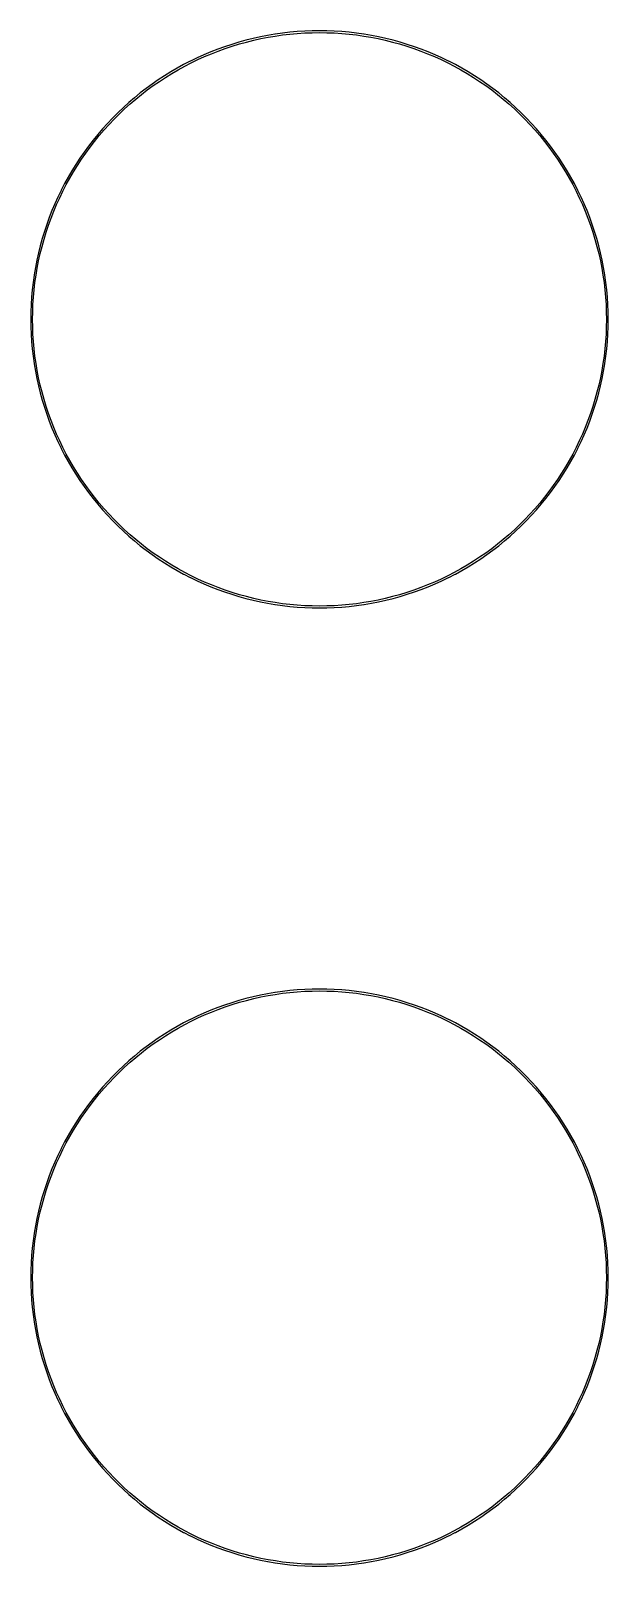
# Model space of a CAD drawing. Extents: x 3 to 63, y 0 to 129.
# Drawn here: x 45.59 to 48.65, y 37.73 to 45.87 of the extents above; entities that cross this region are included whole.
import ezdxf

# ---------------------------------------------------------------- set-up
doc = ezdxf.new("R2010")
doc.units = 0

msp = doc.modelspace()

# ---------------------------------------------------------------- linework, layer by layer
at = {"color": 34, "true_color": 0x008000}
for points in [[(48.21523, 43.2703, 0), (48.24216, 43.29875, 0), (48.26857, 43.32771, 0), (48.29397, 43.35768, 0), (48.31887, 43.38816, 0), (48.34274, 43.41915, 0), (48.36586, 43.4509, 0), (48.38821, 43.48315, 0), (48.4098, 43.51617, 0), (48.43037, 43.54945, 0), (48.45018, 43.58348, 0), (48.46923, 43.61777, 0), (48.48727, 43.65283, 0), (48.48797, 43.65421, 0), (48.50499, 43.68951, 0), (48.52125, 43.72533, 0), (48.53649, 43.76139, 0), (48.55071, 43.79797, 0), (48.56417, 43.8348, 0), (48.57662, 43.87214, 0), (48.58805, 43.90973, 0), (48.59846, 43.94758, 0), (48.60786, 43.98568, 0), (48.6165, 44.02403, 0), (48.62412, 44.06264, 0), (48.63047, 44.10125, 0), (48.63071, 44.10278, 0), (48.6363, 44.14164, 0), (48.64087, 44.18076, 0), (48.64442, 44.21987, 0), (48.64696, 44.25899, 0), (48.64849, 44.2981, 0), (48.649, 44.33747, 0), (48.64849, 44.37684, 0), (48.64696, 44.41596, 0), (48.64442, 44.45507, 0), (48.64087, 44.49419, 0), (48.6363, 44.53331, 0), (48.63071, 44.57217, 0), (48.63047, 44.5737, 0), (48.62412, 44.61231, 0), (48.6165, 44.65092, 0), (48.60786, 44.68925, 0), (48.60786, 44.68927, 0), (48.59846, 44.72737, 0), (48.58805, 44.76522, 0), (48.57662, 44.80281, 0), (48.56417, 44.84015, 0), (48.55071, 44.87698, 0), (48.53649, 44.91355, 0), (48.52125, 44.94962, 0), (48.50499, 44.98543, 0), (48.48797, 45.02074, 0), (48.48727, 45.02212, 0), (48.46994, 45.05579, 0), (48.46923, 45.05717, 0), (48.45018, 45.09146, 0), (48.43037, 45.1255, 0), (48.4098, 45.15877, 0), (48.38821, 45.19179, 0), (48.36586, 45.22405, 0), (48.34274, 45.2558, 0), (48.31887, 45.28679, 0), (48.29397, 45.31727, 0), (48.26857, 45.34724, 0), (48.24216, 45.3762, 0), (48.21523, 45.40464, 0), (48.21414, 45.40574, 0), (48.21412, 45.40575, 0), (48.18729, 45.43258, 0), (48.1862, 45.43368, 0), (48.15775, 45.4606, 0), (48.12883, 45.48698, 0), (48.12879, 45.48702, 0), (48.09882, 45.51242, 0), (48.06834, 45.53731, 0), (48.03735, 45.56119, 0), (48.0056, 45.5843, 0), (47.97335, 45.60665, 0), (47.94033, 45.62824, 0), (47.90705, 45.64882, 0), (47.87302, 45.66863, 0), (47.83873, 45.68768, 0), (47.80367, 45.70571, 0), (47.80229, 45.70642, 0), (47.76699, 45.72344, 0), (47.73117, 45.73969, 0), (47.69511, 45.75493, 0), (47.65853, 45.76916, 0), (47.6217, 45.78262, 0), (47.58436, 45.79506, 0), (47.54677, 45.80649, 0), (47.50892, 45.81691, 0), (47.47082, 45.82631, 0), (47.43247, 45.83494, 0), (47.39386, 45.84256, 0), (47.35525, 45.84891, 0), (47.35372, 45.84915, 0), (47.31486, 45.85474, 0), (47.27575, 45.85931, 0), (47.23663, 45.86287, 0), (47.19751, 45.86541, 0), (47.1584, 45.86693, 0), (47.11903, 45.86744, 0), (47.07966, 45.86693, 0), (47.04054, 45.86541, 0), (47.00142, 45.86287, 0), (46.96231, 45.85931, 0), (46.92319, 45.85474, 0), (46.88433, 45.84915, 0), (46.8828, 45.84891, 0), (46.84419, 45.84256, 0), (46.80558, 45.83494, 0), (46.76723, 45.82631, 0), (46.72913, 45.81691, 0), (46.69128, 45.80649, 0), (46.65369, 45.79506, 0), (46.61635, 45.78262, 0), (46.57952, 45.76916, 0), (46.54295, 45.75493, 0), (46.50688, 45.73969, 0), (46.47107, 45.72344, 0), (46.43576, 45.70642, 0), (46.43438, 45.70571, 0), (46.39933, 45.68768, 0), (46.36504, 45.66863, 0), (46.331, 45.64882, 0), (46.29773, 45.62824, 0), (46.26471, 45.60665, 0), (46.23245, 45.5843, 0), (46.2007, 45.56119, 0), (46.16971, 45.53731, 0), (46.13923, 45.51242, 0), (46.10926, 45.48702, 0), (46.10922, 45.48698, 0), (46.0803, 45.4606, 0), (46.05186, 45.43368, 0), (46.02282, 45.40464, 0), (45.9959, 45.3762, 0), (45.96948, 45.34724, 0), (45.94408, 45.31727, 0), (45.91919, 45.28679, 0), (45.89531, 45.2558, 0), (45.8722, 45.22405, 0), (45.84985, 45.19179, 0), (45.82826, 45.15877, 0), (45.80768, 45.1255, 0), (45.78787, 45.09146, 0), (45.76882, 45.05717, 0), (45.75079, 45.02212, 0), (45.75008, 45.02074, 0), (45.73306, 44.98543, 0), (45.71681, 44.94962, 0), (45.70157, 44.91355, 0), (45.68734, 44.87698, 0), (45.67388, 44.84015, 0), (45.66144, 44.80281, 0), (45.65001, 44.76522, 0), (45.63959, 44.72737, 0), (45.63019, 44.68927, 0), (45.63019, 44.68925, 0), (45.62156, 44.65092, 0), (45.61394, 44.61231, 0), (45.60759, 44.5737, 0), (45.60735, 44.57217, 0), (45.60176, 44.53331, 0), (45.59719, 44.49419, 0), (45.59363, 44.45507, 0), (45.59109, 44.41596, 0), (45.58957, 44.37684, 0), (45.58906, 44.33747, 0), (45.58957, 44.2981, 0), (45.59109, 44.25899, 0), (45.59363, 44.21987, 0), (45.59719, 44.18076, 0), (45.60176, 44.14164, 0), (45.60735, 44.10278, 0), (45.60759, 44.10125, 0), (45.61394, 44.06264, 0), (45.62156, 44.02403, 0), (45.63019, 43.98568, 0), (45.63959, 43.94758, 0), (45.65001, 43.90973, 0), (45.66144, 43.87214, 0), (45.67388, 43.8348, 0), (45.68734, 43.79797, 0), (45.70157, 43.76139, 0), (45.71681, 43.72533, 0), (45.73306, 43.68951, 0), (45.75008, 43.65421, 0), (45.75079, 43.65283, 0), (45.76882, 43.61777, 0), (45.78787, 43.58348, 0), (45.80768, 43.54945, 0), (45.82826, 43.51617, 0), (45.84985, 43.48315, 0), (45.8722, 43.4509, 0), (45.89531, 43.41915, 0), (45.91919, 43.38816, 0), (45.94408, 43.35768, 0), (45.96948, 43.32771, 0), (45.9959, 43.29875, 0), (46.02282, 43.2703, 0), (46.02392, 43.26921, 0), (46.05075, 43.24238, 0), (46.05076, 43.24236, 0), (46.05186, 43.24127, 0), (46.0803, 43.21434, 0), (46.10926, 43.18793, 0), (46.13923, 43.16253, 0), (46.16971, 43.13763, 0), (46.2007, 43.11376, 0), (46.23245, 43.09064, 0), (46.26471, 43.06829, 0), (46.29773, 43.0467, 0), (46.331, 43.02613, 0), (46.36504, 43.00632, 0), (46.39933, 42.98727, 0), (46.40071, 42.98656, 0), (46.43438, 42.96923, 0), (46.43576, 42.96853, 0), (46.47107, 42.95151, 0), (46.50688, 42.93525, 0), (46.54295, 42.92001, 0), (46.57952, 42.90579, 0), (46.61635, 42.89233, 0), (46.65369, 42.87988, 0), (46.69128, 42.86845, 0), (46.72913, 42.85804, 0), (46.76723, 42.84864, 0), (46.80558, 42.84, 0), (46.84419, 42.83238, 0), (46.8828, 42.82603, 0), (46.88433, 42.82579, 0), (46.92319, 42.8202, 0), (46.96231, 42.81563, 0), (47.00142, 42.81208, 0), (47.04054, 42.80954, 0), (47.07966, 42.80801, 0), (47.11903, 42.8075, 0), (47.1584, 42.80801, 0), (47.19751, 42.80954, 0), (47.23663, 42.81208, 0), (47.27575, 42.81563, 0), (47.31486, 42.8202, 0), (47.35372, 42.82579, 0), (47.35525, 42.82603, 0), (47.39386, 42.83238, 0), (47.43247, 42.84, 0), (47.47082, 42.84864, 0), (47.50892, 42.85804, 0), (47.54677, 42.86845, 0), (47.58436, 42.87988, 0), (47.6217, 42.89233, 0), (47.65853, 42.90579, 0), (47.69511, 42.92001, 0), (47.73117, 42.93525, 0), (47.76699, 42.95151, 0), (47.80229, 42.96853, 0), (47.80367, 42.96923, 0), (47.83735, 42.98656, 0), (47.83873, 42.98727, 0), (47.87302, 43.00632, 0), (47.90705, 43.02613, 0), (47.94033, 43.0467, 0), (47.97335, 43.06829, 0), (48.0056, 43.09064, 0), (48.03735, 43.11376, 0), (48.06834, 43.13763, 0), (48.09882, 43.16253, 0), (48.12879, 43.18793, 0), (48.15775, 43.21434, 0), (48.1862, 43.24127, 0), (48.21523, 43.2703, 0)], [(47.19751, 42.81944, 0), (47.1584, 42.81792, 0), (47.11903, 42.81741, 0), (47.07966, 42.81792, 0), (47.04054, 42.81944, 0), (47.00142, 42.82198, 0), (46.96231, 42.82554, 0), (46.92319, 42.83011, 0), (46.88489, 42.83562, 0), (46.84725, 42.84181, 0), (46.80865, 42.84943, 0), (46.77029, 42.85806, 0), (46.73219, 42.86746, 0), (46.69435, 42.87787, 0), (46.65675, 42.8893, 0), (46.61942, 42.90175, 0), (46.58259, 42.91521, 0), (46.54601, 42.92944, 0), (46.50994, 42.94468, 0), (46.47413, 42.96093, 0), (46.43913, 42.9778, 0), (46.40515, 42.99528, 0), (46.37086, 43.01433, 0), (46.33682, 43.03414, 0), (46.30355, 43.05472, 0), (46.27053, 43.07631, 0), (46.23827, 43.09866, 0), (46.20652, 43.12177, 0), (46.17553, 43.14565, 0), (46.14505, 43.17054, 0), (46.11508, 43.19594, 0), (46.08613, 43.22236, 0), (46.05768, 43.24928, 0), (46.03065, 43.27631, 0), (46.00391, 43.30457, 0), (45.97749, 43.33353, 0), (45.95209, 43.3635, 0), (45.9272, 43.39398, 0), (45.90333, 43.42497, 0), (45.88021, 43.45672, 0), (45.85786, 43.48898, 0), (45.83627, 43.522, 0), (45.8157, 43.55527, 0), (45.79588, 43.58931, 0), (45.77683, 43.6236, 0), (45.75935, 43.65757, 0), (45.74249, 43.69257, 0), (45.72623, 43.72839, 0), (45.71099, 43.76446, 0), (45.69677, 43.80103, 0), (45.6833, 43.83786, 0), (45.67086, 43.8752, 0), (45.65943, 43.91279, 0), (45.64901, 43.95064, 0), (45.63962, 43.98874, 0), (45.63098, 44.02709, 0), (45.62336, 44.0657, 0), (45.61717, 44.10334, 0), (45.61166, 44.14164, 0), (45.60709, 44.18076, 0), (45.60354, 44.21987, 0), (45.601, 44.25899, 0), (45.59947, 44.2981, 0), (45.59896, 44.33747, 0), (45.59947, 44.37684, 0), (45.601, 44.41596, 0), (45.60354, 44.45507, 0), (45.60709, 44.49419, 0), (45.61166, 44.53331, 0), (45.61717, 44.57161, 0), (45.62336, 44.60925, 0), (45.63098, 44.64785, 0), (45.63962, 44.68621, 0), (45.64901, 44.72431, 0), (45.65943, 44.76215, 0), (45.67086, 44.79975, 0), (45.6833, 44.83708, 0), (45.69677, 44.87391, 0), (45.71099, 44.91049, 0), (45.72623, 44.94656, 0), (45.74249, 44.98237, 0), (45.75935, 45.01738, 0), (45.77683, 45.05135, 0), (45.79588, 45.08564, 0), (45.8157, 45.11968, 0), (45.83627, 45.15295, 0), (45.85786, 45.18597, 0), (45.88021, 45.21823, 0), (45.90333, 45.24998, 0), (45.9272, 45.28097, 0), (45.95209, 45.31145, 0), (45.97749, 45.34142, 0), (46.00391, 45.37037, 0), (46.03083, 45.39882, 0), (46.05768, 45.42567, 0), (46.08613, 45.45259, 0), (46.11508, 45.47901, 0), (46.14505, 45.50441, 0), (46.17553, 45.5293, 0), (46.20652, 45.55317, 0), (46.23827, 45.57629, 0), (46.27053, 45.59864, 0), (46.30355, 45.62023, 0), (46.33682, 45.6408, 0), (46.37086, 45.66062, 0), (46.40515, 45.67967, 0), (46.43912, 45.69715, 0), (46.47413, 45.71401, 0), (46.50994, 45.73027, 0), (46.54601, 45.74551, 0), (46.58259, 45.75973, 0), (46.61942, 45.7732, 0), (46.65675, 45.78564, 0), (46.69435, 45.79707, 0), (46.73219, 45.80749, 0), (46.77029, 45.81688, 0), (46.80865, 45.82552, 0), (46.84725, 45.83314, 0), (46.88489, 45.83933, 0), (46.92319, 45.84484, 0), (46.96231, 45.84941, 0), (47.00142, 45.85296, 0), (47.04054, 45.8555, 0), (47.07966, 45.85703, 0), (47.11903, 45.85754, 0), (47.1584, 45.85703, 0), (47.19751, 45.8555, 0), (47.23663, 45.85296, 0), (47.27575, 45.84941, 0), (47.31486, 45.84484, 0), (47.35316, 45.83933, 0), (47.3908, 45.83314, 0), (47.42941, 45.82552, 0), (47.46776, 45.81688, 0), (47.50586, 45.80749, 0), (47.54371, 45.79707, 0), (47.5813, 45.78564, 0), (47.61864, 45.7732, 0), (47.65547, 45.75973, 0), (47.69204, 45.74551, 0), (47.72811, 45.73027, 0), (47.76393, 45.71401, 0), (47.79893, 45.69715, 0), (47.8329, 45.67967, 0), (47.86719, 45.66062, 0), (47.90123, 45.6408, 0), (47.9345, 45.62023, 0), (47.96752, 45.59864, 0), (47.99978, 45.57629, 0), (48.03153, 45.55317, 0), (48.06252, 45.5293, 0), (48.093, 45.50441, 0), (48.12297, 45.47901, 0), (48.15193, 45.45259, 0), (48.18019, 45.42585, 0), (48.20722, 45.39882, 0), (48.23414, 45.37037, 0), (48.26056, 45.34142, 0), (48.28596, 45.31145, 0), (48.31085, 45.28097, 0), (48.33473, 45.24998, 0), (48.35784, 45.21823, 0), (48.38019, 45.18597, 0), (48.40178, 45.15295, 0), (48.42236, 45.11968, 0), (48.44217, 45.08564, 0), (48.46122, 45.05135, 0), (48.4787, 45.01737, 0), (48.49557, 44.98237, 0), (48.51182, 44.94656, 0), (48.52706, 44.91049, 0), (48.54129, 44.87391, 0), (48.55475, 44.83708, 0), (48.5672, 44.79975, 0), (48.57863, 44.76215, 0), (48.58904, 44.72431, 0), (48.59844, 44.68621, 0), (48.60707, 44.64785, 0), (48.61469, 44.60925, 0), (48.62088, 44.57161, 0), (48.62639, 44.53331, 0), (48.63096, 44.49419, 0), (48.63452, 44.45507, 0), (48.63706, 44.41596, 0), (48.63858, 44.37684, 0), (48.63909, 44.33747, 0), (48.63858, 44.2981, 0), (48.63706, 44.25899, 0), (48.63452, 44.21987, 0), (48.63096, 44.18076, 0), (48.62639, 44.14164, 0), (48.62088, 44.10334, 0), (48.61469, 44.0657, 0), (48.60707, 44.02709, 0), (48.59844, 43.98874, 0), (48.58904, 43.95064, 0), (48.57863, 43.91279, 0), (48.5672, 43.8752, 0), (48.55475, 43.83786, 0), (48.54129, 43.80103, 0), (48.52706, 43.76446, 0), (48.51182, 43.72839, 0), (48.49557, 43.69257, 0), (48.4787, 43.65758, 0), (48.46122, 43.6236, 0), (48.44217, 43.58931, 0), (48.42236, 43.55527, 0), (48.40178, 43.522, 0), (48.38019, 43.48898, 0), (48.35784, 43.45672, 0), (48.33473, 43.42497, 0), (48.31085, 43.39398, 0), (48.28596, 43.3635, 0), (48.26056, 43.33353, 0), (48.23414, 43.30457, 0), (48.20722, 43.27612, 0), (48.18038, 43.24928, 0), (48.15193, 43.22236, 0), (48.12297, 43.19594, 0), (48.093, 43.17054, 0), (48.06252, 43.14565, 0), (48.03153, 43.12177, 0), (47.99978, 43.09866, 0), (47.96752, 43.07631, 0), (47.9345, 43.05472, 0), (47.90123, 43.03414, 0), (47.86719, 43.01433, 0), (47.8329, 42.99528, 0), (47.79892, 42.9778, 0), (47.76393, 42.96093, 0), (47.72811, 42.94468, 0), (47.69204, 42.92944, 0), (47.65547, 42.91521, 0), (47.61864, 42.90175, 0), (47.5813, 42.8893, 0), (47.54371, 42.87787, 0), (47.50586, 42.86746, 0), (47.46776, 42.85806, 0), (47.42941, 42.84943, 0), (47.3908, 42.84181, 0), (47.35316, 42.83562, 0), (47.31486, 42.83011, 0), (47.27575, 42.82554, 0), (47.23663, 42.82198, 0), (47.19751, 42.81944, 0)], [(48.21523, 38.1903, 0), (48.24216, 38.21875, 0), (48.26857, 38.24771, 0), (48.29397, 38.27767, 0), (48.31887, 38.30816, 0), (48.34274, 38.33914, 0), (48.36586, 38.3709, 0), (48.38821, 38.40314, 0), (48.4098, 38.43616, 0), (48.43037, 38.46945, 0), (48.45018, 38.50348, 0), (48.46923, 38.53777, 0), (48.48727, 38.57283, 0), (48.48797, 38.57421, 0), (48.50499, 38.60951, 0), (48.52125, 38.64533, 0), (48.53649, 38.68139, 0), (48.55071, 38.71797, 0), (48.56417, 38.7548, 0), (48.57662, 38.79214, 0), (48.58805, 38.82973, 0), (48.59846, 38.86757, 0), (48.60786, 38.90567, 0), (48.6165, 38.94403, 0), (48.62412, 38.98264, 0), (48.63047, 39.02125, 0), (48.63071, 39.02277, 0), (48.6363, 39.06163, 0), (48.64087, 39.10076, 0), (48.64442, 39.13987, 0), (48.64696, 39.17899, 0), (48.64849, 39.2181, 0), (48.649, 39.25747, 0), (48.64849, 39.29684, 0), (48.64696, 39.33596, 0), (48.64442, 39.37507, 0), (48.64087, 39.41419, 0), (48.6363, 39.45331, 0), (48.63071, 39.49217, 0), (48.63047, 39.49369, 0), (48.62412, 39.53231, 0), (48.6165, 39.57092, 0), (48.60786, 39.60927, 0), (48.59846, 39.64737, 0), (48.58805, 39.68522, 0), (48.57662, 39.72281, 0), (48.56417, 39.76015, 0), (48.55071, 39.79698, 0), (48.53649, 39.83355, 0), (48.52125, 39.86961, 0), (48.50499, 39.90543, 0), (48.48797, 39.94074, 0), (48.48727, 39.94212, 0), (48.46994, 39.97579, 0), (48.46923, 39.97717, 0), (48.45018, 40.01146, 0), (48.4304, 40.04544, 0), (48.43037, 40.04549, 0), (48.4098, 40.07877, 0), (48.38821, 40.11179, 0), (48.36586, 40.14405, 0), (48.34274, 40.1758, 0), (48.31887, 40.20679, 0), (48.29397, 40.23727, 0), (48.26857, 40.26724, 0), (48.24216, 40.2962, 0), (48.21523, 40.32464, 0), (48.21414, 40.32574, 0), (48.21412, 40.32575, 0), (48.1862, 40.35367, 0), (48.15775, 40.3806, 0), (48.12879, 40.40702, 0), (48.09882, 40.43242, 0), (48.06834, 40.45731, 0), (48.03735, 40.48119, 0), (48.0056, 40.5043, 0), (47.97335, 40.52664, 0), (47.94033, 40.54824, 0), (47.90705, 40.56882, 0), (47.87302, 40.58863, 0), (47.83873, 40.60768, 0), (47.80367, 40.62571, 0), (47.80229, 40.62642, 0), (47.76699, 40.64344, 0), (47.73117, 40.65968, 0), (47.69511, 40.67493, 0), (47.65853, 40.68916, 0), (47.6217, 40.70262, 0), (47.58436, 40.71506, 0), (47.54677, 40.72649, 0), (47.50892, 40.73691, 0), (47.47082, 40.74631, 0), (47.43247, 40.75494, 0), (47.39386, 40.76256, 0), (47.35525, 40.76891, 0), (47.35372, 40.76915, 0), (47.31486, 40.77474, 0), (47.27575, 40.77931, 0), (47.23663, 40.78287, 0), (47.19751, 40.78541, 0), (47.1584, 40.78693, 0), (47.11903, 40.78743, 0), (47.07966, 40.78693, 0), (47.04054, 40.78541, 0), (47.00142, 40.78287, 0), (46.96231, 40.77931, 0), (46.92319, 40.77474, 0), (46.88433, 40.76915, 0), (46.8828, 40.76891, 0), (46.84419, 40.76256, 0), (46.80558, 40.75494, 0), (46.76723, 40.74631, 0), (46.72913, 40.73691, 0), (46.69128, 40.72649, 0), (46.65369, 40.71506, 0), (46.61635, 40.70262, 0), (46.57952, 40.68916, 0), (46.54295, 40.67493, 0), (46.50688, 40.65968, 0), (46.47107, 40.64344, 0), (46.43576, 40.62642, 0), (46.43438, 40.62571, 0), (46.39933, 40.60768, 0), (46.36504, 40.58863, 0), (46.331, 40.56882, 0), (46.29773, 40.54824, 0), (46.26471, 40.52664, 0), (46.23245, 40.5043, 0), (46.2007, 40.48119, 0), (46.16971, 40.45731, 0), (46.13923, 40.43242, 0), (46.10926, 40.40702, 0), (46.0803, 40.3806, 0), (46.05186, 40.35367, 0), (46.05076, 40.35258, 0), (46.05075, 40.35256, 0), (46.02282, 40.32464, 0), (45.9959, 40.2962, 0), (45.96948, 40.26724, 0), (45.94408, 40.23727, 0), (45.91919, 40.20679, 0), (45.89531, 40.1758, 0), (45.8722, 40.14405, 0), (45.84985, 40.11179, 0), (45.82826, 40.07877, 0), (45.80768, 40.04549, 0), (45.80765, 40.04544, 0), (45.78787, 40.01146, 0), (45.76882, 39.97717, 0), (45.75079, 39.94212, 0), (45.75008, 39.94074, 0), (45.73306, 39.90543, 0), (45.71681, 39.86961, 0), (45.70157, 39.83355, 0), (45.68734, 39.79698, 0), (45.67388, 39.76015, 0), (45.66144, 39.72281, 0), (45.65001, 39.68522, 0), (45.63959, 39.64737, 0), (45.63019, 39.60927, 0), (45.62156, 39.57092, 0), (45.61394, 39.53231, 0), (45.60759, 39.49369, 0), (45.60735, 39.49217, 0), (45.60176, 39.45331, 0), (45.59719, 39.41419, 0), (45.59363, 39.37507, 0), (45.59109, 39.33596, 0), (45.58957, 39.29684, 0), (45.58906, 39.25747, 0), (45.58957, 39.2181, 0), (45.59109, 39.17899, 0), (45.59363, 39.13987, 0), (45.59719, 39.10076, 0), (45.60176, 39.06163, 0), (45.60735, 39.02277, 0), (45.60759, 39.02125, 0), (45.61394, 38.98264, 0), (45.62156, 38.94403, 0), (45.63019, 38.90567, 0), (45.63959, 38.86757, 0), (45.65001, 38.82973, 0), (45.66144, 38.79214, 0), (45.67388, 38.7548, 0), (45.68734, 38.71797, 0), (45.70157, 38.68139, 0), (45.71681, 38.64533, 0), (45.73306, 38.60951, 0), (45.75008, 38.57421, 0), (45.75079, 38.57283, 0), (45.76882, 38.53777, 0), (45.78787, 38.50348, 0), (45.80768, 38.46945, 0), (45.82826, 38.43616, 0), (45.84985, 38.40314, 0), (45.8722, 38.3709, 0), (45.89531, 38.33914, 0), (45.91919, 38.30816, 0), (45.94408, 38.27767, 0), (45.96948, 38.24771, 0), (45.9959, 38.21875, 0), (46.02282, 38.1903, 0), (46.02392, 38.18921, 0), (46.05075, 38.16238, 0), (46.05076, 38.16236, 0), (46.05186, 38.16127, 0), (46.0803, 38.13434, 0), (46.10926, 38.10793, 0), (46.13923, 38.08253, 0), (46.16971, 38.05763, 0), (46.2007, 38.03376, 0), (46.23245, 38.01064, 0), (46.26471, 37.98829, 0), (46.29773, 37.9667, 0), (46.331, 37.94612, 0), (46.36504, 37.92631, 0), (46.39933, 37.90726, 0), (46.40071, 37.90656, 0), (46.43438, 37.88923, 0), (46.43576, 37.88853, 0), (46.47107, 37.87151, 0), (46.50688, 37.85525, 0), (46.54295, 37.84001, 0), (46.57952, 37.82579, 0), (46.61635, 37.81233, 0), (46.65369, 37.79988, 0), (46.69128, 37.78844, 0), (46.72913, 37.77803, 0), (46.76723, 37.76864, 0), (46.80558, 37.76, 0), (46.84419, 37.75238, 0), (46.8448, 37.75228, 0), (46.8828, 37.74602, 0), (46.88433, 37.74579, 0), (46.92319, 37.7402, 0), (46.96231, 37.73563, 0), (47.00142, 37.73208, 0), (47.04054, 37.72954, 0), (47.07966, 37.728, 0), (47.11903, 37.7275, 0), (47.1584, 37.728, 0), (47.19751, 37.72954, 0), (47.23663, 37.73208, 0), (47.27575, 37.73563, 0), (47.31486, 37.7402, 0), (47.35372, 37.74579, 0), (47.35525, 37.74602, 0), (47.39325, 37.75228, 0), (47.39386, 37.75238, 0), (47.43247, 37.76, 0), (47.47082, 37.76864, 0), (47.50892, 37.77803, 0), (47.54677, 37.78844, 0), (47.58436, 37.79988, 0), (47.6217, 37.81233, 0), (47.65853, 37.82579, 0), (47.69511, 37.84001, 0), (47.73117, 37.85525, 0), (47.76699, 37.87151, 0), (47.80229, 37.88853, 0), (47.80367, 37.88923, 0), (47.83735, 37.90656, 0), (47.83873, 37.90726, 0), (47.87302, 37.92631, 0), (47.90705, 37.94612, 0), (47.94033, 37.9667, 0), (47.97335, 37.98829, 0), (48.0056, 38.01064, 0), (48.03735, 38.03376, 0), (48.06834, 38.05763, 0), (48.09882, 38.08253, 0), (48.12879, 38.10793, 0), (48.15775, 38.13434, 0), (48.1862, 38.16127, 0), (48.21523, 38.1903, 0)], [(47.19751, 37.73944, 0), (47.1584, 37.73792, 0), (47.11903, 37.7374, 0), (47.07966, 37.73792, 0), (47.04054, 37.73944, 0), (47.00142, 37.74198, 0), (46.96231, 37.74554, 0), (46.92319, 37.75011, 0), (46.88536, 37.75554, 0), (46.84725, 37.7618, 0), (46.80865, 37.76943, 0), (46.77029, 37.77806, 0), (46.73219, 37.78746, 0), (46.69435, 37.79787, 0), (46.65675, 37.8093, 0), (46.61942, 37.82175, 0), (46.58259, 37.8352, 0), (46.54601, 37.84944, 0), (46.50994, 37.86468, 0), (46.47413, 37.88093, 0), (46.43913, 37.8978, 0), (46.40515, 37.91528, 0), (46.37086, 37.93433, 0), (46.33682, 37.95414, 0), (46.30355, 37.97472, 0), (46.27053, 37.99631, 0), (46.23827, 38.01865, 0), (46.20652, 38.04177, 0), (46.17553, 38.06565, 0), (46.14505, 38.09053, 0), (46.11508, 38.11594, 0), (46.08613, 38.14235, 0), (46.05768, 38.16928, 0), (46.0307, 38.19626, 0), (46.00391, 38.22457, 0), (45.97749, 38.25353, 0), (45.95209, 38.28349, 0), (45.9272, 38.31398, 0), (45.90333, 38.34497, 0), (45.88021, 38.37672, 0), (45.85786, 38.40898, 0), (45.83627, 38.442, 0), (45.8157, 38.47527, 0), (45.79588, 38.50931, 0), (45.77683, 38.5436, 0), (45.75935, 38.57757, 0), (45.74249, 38.61257, 0), (45.72623, 38.64839, 0), (45.71099, 38.68446, 0), (45.69677, 38.72103, 0), (45.6833, 38.75786, 0), (45.67086, 38.7952, 0), (45.65943, 38.83279, 0), (45.64901, 38.87064, 0), (45.63962, 38.90874, 0), (45.63098, 38.94709, 0), (45.62336, 38.9857, 0), (45.61716, 39.02341, 0), (45.61166, 39.06163, 0), (45.60709, 39.10076, 0), (45.60354, 39.13987, 0), (45.601, 39.17899, 0), (45.59947, 39.2181, 0), (45.59896, 39.25747, 0), (45.59947, 39.29684, 0), (45.601, 39.33596, 0), (45.60354, 39.37507, 0), (45.60709, 39.41419, 0), (45.61166, 39.45331, 0), (45.61717, 39.4916, 0), (45.62336, 39.52924, 0), (45.63098, 39.56785, 0), (45.63962, 39.6062, 0), (45.64901, 39.6443, 0), (45.65943, 39.68215, 0), (45.67086, 39.71974, 0), (45.6833, 39.75708, 0), (45.69677, 39.7939, 0), (45.71099, 39.83048, 0), (45.72623, 39.86656, 0), (45.74249, 39.90237, 0), (45.75935, 39.93738, 0), (45.77683, 39.97135, 0), (45.79588, 40.00564, 0), (45.8157, 40.03967, 0), (45.83627, 40.07295, 0), (45.85786, 40.10597, 0), (45.88021, 40.13823, 0), (45.90333, 40.16998, 0), (45.9272, 40.20097, 0), (45.95209, 40.23145, 0), (45.97749, 40.26142, 0), (46.00391, 40.29037, 0), (46.03066, 40.31864, 0), (46.05768, 40.34567, 0), (46.08613, 40.37259, 0), (46.11508, 40.399, 0), (46.14505, 40.42441, 0), (46.17553, 40.4493, 0), (46.20652, 40.47317, 0), (46.23827, 40.49629, 0), (46.27053, 40.51864, 0), (46.30355, 40.54023, 0), (46.33682, 40.5608, 0), (46.37086, 40.58062, 0), (46.40515, 40.59967, 0), (46.43882, 40.61699, 0), (46.47413, 40.63401, 0), (46.50994, 40.65027, 0), (46.54601, 40.6655, 0), (46.58259, 40.67973, 0), (46.61942, 40.69319, 0), (46.65675, 40.70564, 0), (46.69435, 40.71707, 0), (46.73219, 40.72749, 0), (46.77029, 40.73688, 0), (46.80865, 40.74552, 0), (46.84725, 40.75314, 0), (46.88489, 40.75933, 0), (46.92319, 40.76484, 0), (46.96231, 40.76941, 0), (47.00142, 40.77295, 0), (47.04054, 40.7755, 0), (47.07966, 40.77703, 0), (47.11903, 40.77754, 0), (47.1584, 40.77703, 0), (47.19751, 40.7755, 0), (47.23663, 40.77295, 0), (47.27575, 40.76941, 0), (47.31486, 40.76484, 0), (47.35316, 40.75933, 0), (47.3908, 40.75314, 0), (47.42941, 40.74552, 0), (47.46776, 40.73688, 0), (47.50586, 40.72749, 0), (47.54371, 40.71707, 0), (47.5813, 40.70564, 0), (47.61864, 40.69319, 0), (47.65547, 40.67973, 0), (47.69204, 40.6655, 0), (47.72811, 40.65027, 0), (47.76393, 40.63401, 0), (47.79923, 40.61699, 0), (47.8329, 40.59967, 0), (47.86719, 40.58062, 0), (47.90123, 40.5608, 0), (47.9345, 40.54023, 0), (47.96752, 40.51864, 0), (47.99978, 40.49629, 0), (48.03153, 40.47317, 0), (48.06252, 40.4493, 0), (48.093, 40.42441, 0), (48.12297, 40.399, 0), (48.15193, 40.37259, 0), (48.18019, 40.34585, 0), (48.20722, 40.31882, 0), (48.23414, 40.29037, 0), (48.26056, 40.26142, 0), (48.28596, 40.23145, 0), (48.31085, 40.20097, 0), (48.33473, 40.16998, 0), (48.35784, 40.13823, 0), (48.38019, 40.10597, 0), (48.40178, 40.07295, 0), (48.42236, 40.03967, 0), (48.44217, 40.00564, 0), (48.46122, 39.97135, 0), (48.4787, 39.93737, 0), (48.49557, 39.90237, 0), (48.51182, 39.86656, 0), (48.52706, 39.83048, 0), (48.54129, 39.7939, 0), (48.55475, 39.75708, 0), (48.5672, 39.71974, 0), (48.57863, 39.68215, 0), (48.58904, 39.6443, 0), (48.59844, 39.6062, 0), (48.60707, 39.56785, 0), (48.61469, 39.52924, 0), (48.62088, 39.4916, 0), (48.62639, 39.45331, 0), (48.63096, 39.41419, 0), (48.63452, 39.37507, 0), (48.63706, 39.33596, 0), (48.63858, 39.29684, 0), (48.63909, 39.25747, 0), (48.63858, 39.2181, 0), (48.63706, 39.17899, 0), (48.63452, 39.13987, 0), (48.63096, 39.10076, 0), (48.62639, 39.06163, 0), (48.62089, 39.02341, 0), (48.61469, 38.9857, 0), (48.60707, 38.94709, 0), (48.59844, 38.90874, 0), (48.58904, 38.87064, 0), (48.57863, 38.83279, 0), (48.5672, 38.7952, 0), (48.55475, 38.75786, 0), (48.54129, 38.72103, 0), (48.52706, 38.68446, 0), (48.51182, 38.64839, 0), (48.49557, 38.61257, 0), (48.4787, 38.57758, 0), (48.46122, 38.5436, 0), (48.44217, 38.50931, 0), (48.42236, 38.47527, 0), (48.40178, 38.442, 0), (48.38019, 38.40898, 0), (48.35784, 38.37672, 0), (48.33473, 38.34497, 0), (48.31085, 38.31398, 0), (48.28596, 38.28349, 0), (48.26056, 38.25353, 0), (48.23414, 38.22457, 0), (48.20722, 38.19612, 0), (48.18038, 38.16928, 0), (48.15193, 38.14235, 0), (48.12297, 38.11594, 0), (48.093, 38.09053, 0), (48.06252, 38.06565, 0), (48.03153, 38.04177, 0), (47.99978, 38.01865, 0), (47.96752, 37.99631, 0), (47.9345, 37.97472, 0), (47.90123, 37.95414, 0), (47.86719, 37.93433, 0), (47.8329, 37.91528, 0), (47.79892, 37.8978, 0), (47.76393, 37.88093, 0), (47.72811, 37.86468, 0), (47.69204, 37.84944, 0), (47.65547, 37.8352, 0), (47.61864, 37.82175, 0), (47.5813, 37.8093, 0), (47.54371, 37.79787, 0), (47.50586, 37.78746, 0), (47.46776, 37.77806, 0), (47.42941, 37.76943, 0), (47.3908, 37.7618, 0), (47.35269, 37.75554, 0), (47.31486, 37.75011, 0), (47.27575, 37.74554, 0), (47.23663, 37.74198, 0), (47.19751, 37.73944, 0)]]:
    msp.add_polyline3d(points, close=True, dxfattribs=at)

doc.saveas('drawing.dxf')
